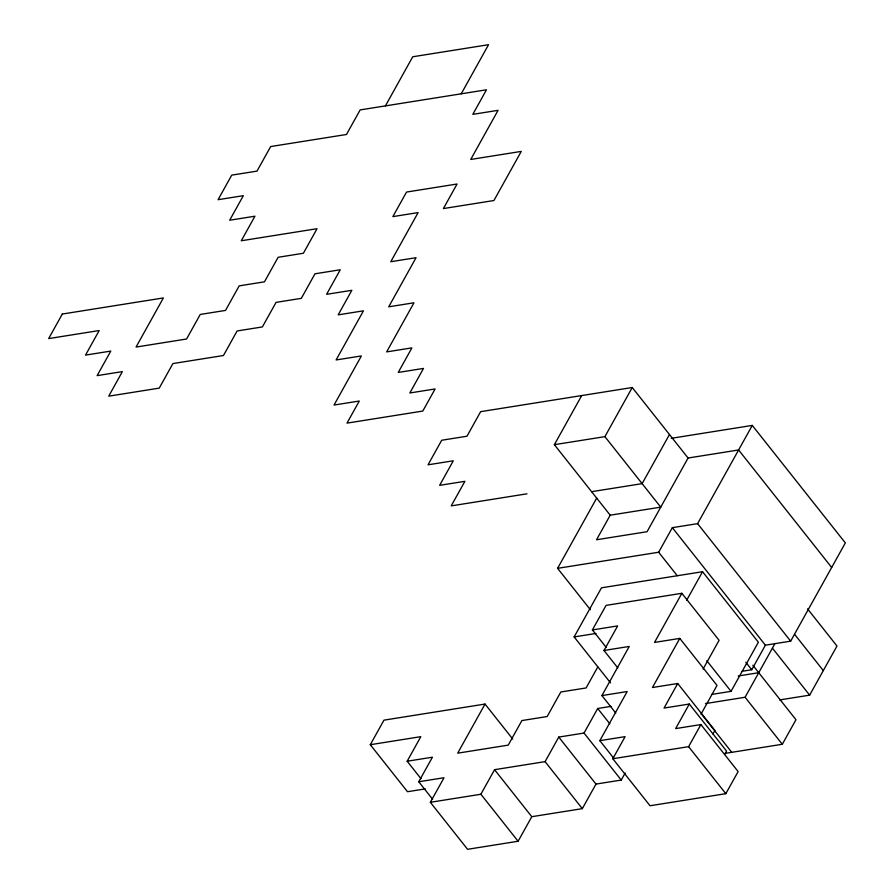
<?xml version="1.0" encoding="UTF-8"?>
<svg xmlns="http://www.w3.org/2000/svg" width="894" height="894" viewBox="0 0 894 894"><rect width="100%" height="100%" fill="white"/><g stroke="black" fill="none" stroke-linecap="round" stroke-linejoin="round"><path stroke-width="1.34" d="M385.415 105.894L412.749 56.769L488.549 44.7L461.215 93.825M425.276 788.888L407.519 791.715L370.295 744.713L383.962 720.151L485.029 704.059L512.731 739.036M554.369 444.687L604.903 436.641L660.744 507.144L610.211 515.19L554.369 444.687L581.703 395.573M421.007 778.719L407.161 761.23L420.828 736.667L370.295 744.713M604.903 436.641L632.237 387.515L688.078 458.019L738.612 449.973L831.677 567.478M432.607 799.247L418.761 781.758L432.428 757.207L407.161 761.23M590.342 609.686L557.599 568.338L596.756 497.992M625.152 773.042L621.252 780.06L595.985 784.083L582.318 808.645L531.785 816.691L518.107 841.254L467.573 849.3L430.349 802.298L444.027 777.735L418.761 781.758M485.029 704.059L457.694 753.173L508.228 745.127L521.895 720.564L547.162 716.541L560.829 691.978L586.095 687.955L597.818 666.913M610.211 515.19L596.533 539.752L647.066 531.707L688.078 458.019M669.472 434.518L642.127 483.643L591.593 491.689M430.349 802.298L480.883 794.252L494.561 769.689L545.094 761.643L558.761 737.081L584.028 733.058L597.695 708.495L610.993 706.372M610.501 682.837L574.138 636.93L601.483 587.816L702.55 571.713L758.38 642.216L731.046 691.341L711.747 694.414M606.244 647.435L592.387 629.946L606.065 605.383L681.865 593.303L719.089 640.305L703.086 669.058M617.843 667.963L603.986 650.474L617.653 625.912L592.387 629.946M557.599 568.338L658.666 552.235L672.333 527.672L697.599 523.649L752.279 425.41L845.344 542.915L790.665 641.154L765.398 645.189L751.731 669.74L742.165 671.271M615.765 713.066L601.919 695.577L629.253 646.451L603.986 650.474M613.697 758.157L599.84 740.668L627.186 691.543L601.919 695.577M681.865 593.303L654.52 642.428L679.786 638.405L717.01 685.407L701.008 714.161M686.547 600.466L702.55 571.713M724.587 754.547L726.531 751.038L689.308 704.036L675.64 728.599L700.907 724.565L738.131 771.567L725.827 793.671L650.027 805.751L612.803 758.749L625.107 736.645L599.84 740.668M679.786 638.405L652.452 687.52L677.719 683.497L714.943 730.499L712.987 734.008M677.719 683.497L664.041 708.059L689.308 704.036M612.803 758.749L688.604 746.669L700.907 724.565M705.467 703.578L745.071 697.264L775.02 643.468M725.123 753.385L782.306 744.266L795.973 719.715L752.826 665.237M779.59 699.935L809.64 695.152L836.985 646.027L807.55 608.87M632.237 387.515L480.648 411.665L466.97 436.227L441.703 440.25L428.036 464.813L453.303 460.79L439.636 485.341L464.902 481.318L451.224 505.881L527.024 493.812M671.26 438.317L752.279 425.41M574.138 636.93L595.996 633.455M738.265 675.976L758.749 672.713M794.744 634.516L823.307 670.589M697.599 523.649L790.665 641.154M772.416 648.15L809.64 695.152M672.333 527.672L765.398 645.189M658.666 552.235L677.283 575.736M745.808 662.264L751.731 669.74M745.071 697.264L782.306 744.266M706.808 660.733L731.046 691.341M701.466 714.06L731.773 752.323M688.604 746.669L725.827 793.671M597.695 708.495L609.82 723.794M584.028 733.058L621.252 780.06M558.761 737.081L595.985 784.083M545.094 761.643L582.318 808.645M494.561 769.689L531.785 816.691M480.883 794.252L518.107 841.254M62.323 314.04L48.656 338.591L99.189 330.545L85.522 355.108L110.789 351.085L97.111 375.636L122.377 371.613L108.71 396.176L159.244 388.13L172.911 363.567L223.444 355.521L237.111 330.959L262.378 326.936L276.056 302.373L301.323 298.35L314.99 273.787L340.256 269.764L326.589 294.327L351.856 290.304L338.178 314.856L363.445 310.833L336.11 359.958L361.377 355.935L334.032 405.049L359.299 401.026L346.995 423.13L422.795 411.061L435.099 388.957L409.832 392.98L423.51 368.417L398.243 372.44L411.911 347.878L386.644 351.901L413.978 302.787L388.711 306.81L416.056 257.695L390.79 261.718L418.124 212.593L392.857 216.616L406.535 192.065L457.069 184.008L443.39 208.57L493.924 200.524L521.269 151.399L470.736 159.456L498.07 110.331L472.814 114.354L486.481 89.791L360.148 109.917L346.481 134.48L270.681 146.549L257.003 171.112L231.736 175.135L218.069 199.697L243.336 195.674L229.669 220.237L254.935 216.203L241.268 240.765L317.057 228.696L303.39 253.259L278.123 257.282L264.456 281.833L239.19 285.868L225.523 310.419L200.256 314.442L186.578 339.005L136.044 347.062L163.39 297.937L62.323 314.04"/></g></svg>
